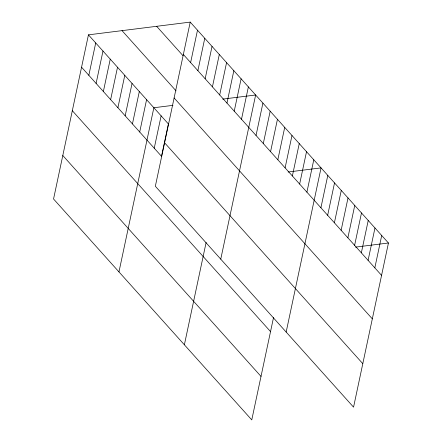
<?xml version="1.0" encoding="UTF-8"?>
<svg xmlns="http://www.w3.org/2000/svg" width="442" height="442" viewBox="0 0 442 442"><rect width="100%" height="100%" fill="white"/><g stroke="black" fill="none" stroke-linecap="round" stroke-linejoin="round"><path stroke-width="0.66" d="M190.231 22.1L155.341 186.253L353.556 407.154L388.446 243.001L190.231 22.1L88.444 34.846L53.554 198.999L251.769 419.9L273.526 317.533M88.831 75.311L95.715 42.946M96.102 83.411L102.98 51.045M103.367 91.511L110.246 59.145M110.638 99.61L117.517 67.245M117.904 107.71L124.782 75.344M125.174 115.81L132.053 83.444M132.44 123.909L139.318 91.544M139.705 132.009L146.589 99.643M118.964 271.896L153.855 107.743L172.955 105.351M154.241 148.208L161.126 115.843M190.624 62.565L197.502 30.2M197.889 70.665L204.768 38.299M205.16 78.764L212.038 46.399M212.425 86.864L219.304 54.499M219.691 94.964L226.575 62.598M226.961 103.063L233.84 70.698M184.375 344.793L206.132 242.426M234.227 111.163L241.111 78.798M241.498 119.263L248.376 86.897M220.751 259.15L255.642 94.997L222.713 99.118M256.034 135.462L262.913 103.096M263.299 143.562L270.178 111.196M270.57 151.661L277.449 119.296M277.836 159.761L284.714 127.395M285.101 167.861L291.985 135.495M292.372 175.96L299.251 143.595M299.637 184.06L306.521 151.694M306.908 192.16L313.787 159.794M286.162 332.047L321.052 167.894L288.123 172.015M320.914 207.773L327.793 175.408M327.655 215.282L334.533 182.916M334.395 222.79L341.274 190.425M341.13 230.304L348.014 197.939M347.871 237.813L354.749 205.447M354.611 245.321L361.49 212.956M361.352 252.835L368.23 220.47M368.092 260.344L374.971 227.978M374.827 267.858L381.706 235.492M355.517 247.122L388.446 243.001M183.353 54.465L381.568 275.366M156.645 26.305L182.988 55.67M122.036 30.642L176.087 90.881M174.109 97.958L372.324 318.859M88.444 34.846L168.391 123.942L161.512 156.308L81.566 67.212M164.584 142.766L362.799 363.667M72.322 110.699L270.537 331.599M62.797 155.507L261.012 376.407"/></g></svg>
